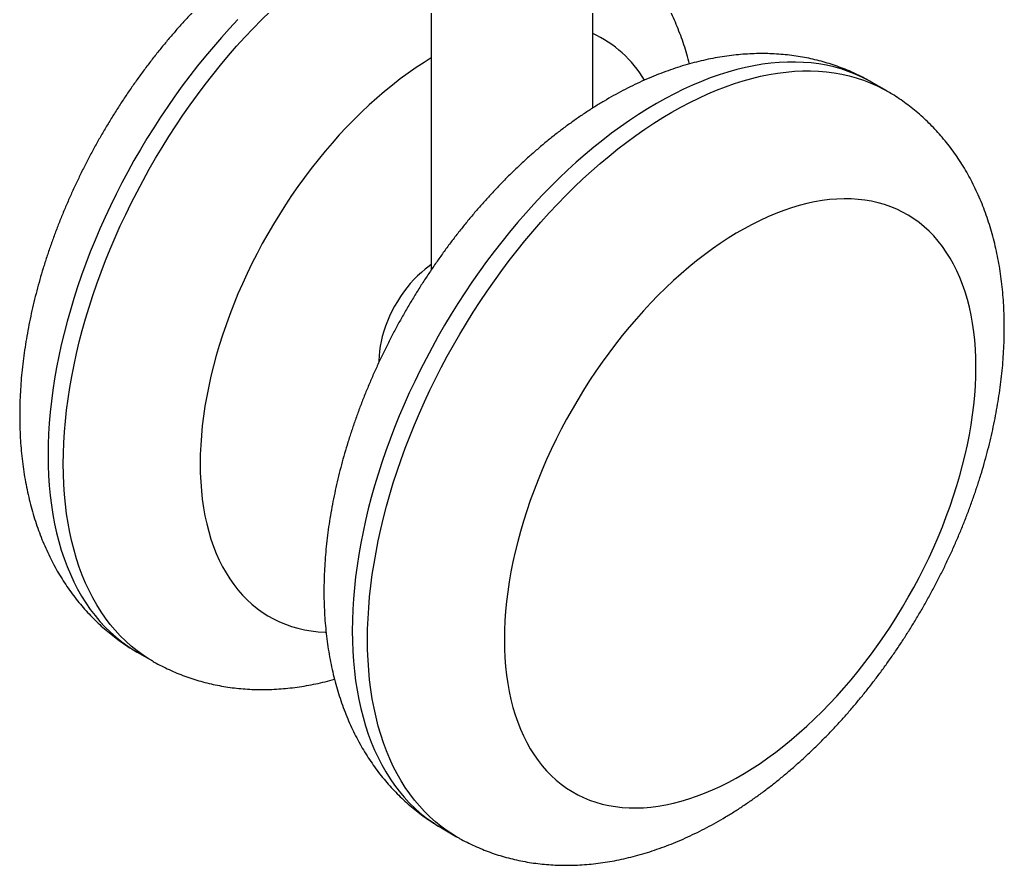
# Model space of a CAD drawing. Header units: millimetres. Extents: x 26 to 221, y 89 to 273.
# Drawn here: x 151.312 to 153.927, y 179.54 to 181.784 of the extents above; entities that cross this region are included whole.
import ezdxf

# ---------------------------------------------------------------- set-up
doc = ezdxf.new("R2010")
doc.units = ezdxf.units.MM

msp = doc.modelspace()

# ---------------------------------------------------------------- linework, layer by layer
at = {"color": 7, "linetype": 'Continuous', "lineweight": 25}
for p, q in [((152.405479, 183.071676), (152.405479, 181.120565)), ((152.83405, 181.54952), (152.83405, 182.926026)), ((153.615411, 181.59499), (153.575005, 181.618316)), ((152.266211, 180.879299), (152.266255, 180.875113)), ((151.624118, 180.105294), (151.664524, 180.081968)), ((152.43224, 179.638775), (152.472646, 179.615449))]:
    msp.add_line(p, q, dxfattribs=at)
at = {"color": 8, "linetype": 'Continuous', "lineweight": 25, "flags": 128}
for points in [[(151.427784, 180.605219), (151.428139, 180.633078), (151.429204, 180.661322), (151.430977, 180.689926), (151.433457, 180.718865), (151.436641, 180.748115), (151.440528, 180.777648), (151.445113, 180.80744), (151.450393, 180.837465), (151.456363, 180.867694), (151.463018, 180.898104), (151.470351, 180.928665), (151.478357, 180.959353), (151.487028, 180.990139), (151.496357, 181.020996), (151.506336, 181.051898), (151.516955, 181.082818), (151.528206, 181.113728), (151.540078, 181.144601), (151.552562, 181.17541), (151.565645, 181.206128), (151.579318, 181.236728), (151.593567, 181.267183), (151.60838, 181.297467), (151.623745, 181.327552), (151.639647, 181.357412), (151.656073, 181.387022), (151.673008, 181.416354), (151.690438, 181.445384), (151.708347, 181.474086), (151.726719, 181.502434), (151.745538, 181.530404), (151.764788, 181.557972), (151.784452, 181.585112), (151.804512, 181.611801), (151.824951, 181.638016), (151.845751, 181.663733), (151.866894, 181.688931), (151.888361, 181.713586), (151.910134, 181.737678), (151.932192, 181.761185), (151.954517, 181.784086), (151.977089, 181.806361)], [(151.891786, 181.784511), (151.869727, 181.761004), (151.847955, 181.736912), (151.826488, 181.712257), (151.805345, 181.687059), (151.784545, 181.661342), (151.764106, 181.635127), (151.744046, 181.608438), (151.724382, 181.581298), (151.705132, 181.55373), (151.686313, 181.52576), (151.66794, 181.497412), (151.650032, 181.46871), (151.632602, 181.43968), (151.615667, 181.410348), (151.599241, 181.380738), (151.583339, 181.350878), (151.567974, 181.320793), (151.553161, 181.290509), (151.538912, 181.260054), (151.525239, 181.229454), (151.512156, 181.198736), (151.499672, 181.167927), (151.4878, 181.137054), (151.476549, 181.106144), (151.46593, 181.075224), (151.455951, 181.044322), (151.446622, 181.013464), (151.437951, 180.982678), (151.429945, 180.951991), (151.422612, 180.92143), (151.415957, 180.89102), (151.409987, 180.86079), (151.404707, 180.830766), (151.400122, 180.800974), (151.396235, 180.771441), (151.39305, 180.742191), (151.390571, 180.713252), (151.388798, 180.684647), (151.387733, 180.656404), (151.387378, 180.628545)], [(152.405479, 181.68278), (152.386013, 181.670753), (152.364905, 181.656919), (152.343858, 181.642297), (152.322896, 181.626905), (152.302041, 181.610759), (152.281318, 181.593878), (152.260752, 181.576282), (152.240364, 181.557991), (152.220178, 181.539025), (152.200219, 181.519406), (152.180507, 181.499156), (152.161066, 181.478299), (152.141917, 181.456858), (152.123084, 181.434858), (152.104587, 181.412324), (152.086447, 181.389282), (152.068685, 181.365757), (152.051321, 181.341777), (152.034375, 181.31737), (152.017867, 181.292562), (152.001815, 181.267383), (151.986238, 181.24186), (151.971153, 181.216024), (151.956577, 181.189903), (151.942528, 181.163528), (151.929021, 181.136928), (151.916071, 181.110134), (151.903694, 181.083177), (151.891904, 181.056086), (151.880713, 181.028894), (151.870135, 181.001631), (151.860182, 180.974328), (151.850866, 180.947016), (151.842196, 180.919727), (151.834182, 180.892492), (151.826835, 180.865341), (151.820162, 180.838306), (151.81417, 180.811418), (151.808868, 180.784707), (151.80426, 180.758204), (151.800352, 180.731939), (151.797148, 180.705941), (151.794653, 180.680242), (151.792868, 180.654869), (151.791797, 180.629852), (151.791439, 180.605219)], [(153.575005, 181.618316), (153.566521, 181.62307), (153.549091, 181.631976), (153.531182, 181.640001), (153.51281, 181.647137), (153.493991, 181.653379), (153.474741, 181.658721), (153.455077, 181.663157), (153.435017, 181.666685), (153.414578, 181.669302), (153.393777, 181.671004), (153.372635, 181.67179), (153.351168, 181.67166), (153.329395, 181.670614), (153.307337, 181.668653), (153.285012, 181.665778), (153.26244, 181.661992), (153.23964, 181.657299), (153.216633, 181.651702), (153.193439, 181.645206), (153.170078, 181.637817), (153.146571, 181.629542), (153.122939, 181.620387), (153.099202, 181.610362), (153.07538, 181.599474), (153.051496, 181.587733), (153.02757, 181.57515), (153.003622, 181.561735), (152.979675, 181.547501), (152.955749, 181.532459), (152.931864, 181.516624), (152.908043, 181.500008), (152.884306, 181.482627), (152.860673, 181.464496), (152.837167, 181.445631), (152.813806, 181.426048), (152.790612, 181.405765), (152.767605, 181.384799), (152.744805, 181.363168), (152.722233, 181.340893), (152.699908, 181.317992), (152.677849, 181.294485), (152.656077, 181.270393), (152.63461, 181.245738), (152.613467, 181.22054), (152.592667, 181.194823), (152.572228, 181.168608), (152.552168, 181.141919), (152.532504, 181.114779), (152.513254, 181.087211), (152.494435, 181.059241), (152.476062, 181.030893), (152.458154, 181.002191), (152.440724, 180.973161), (152.423789, 180.943829), (152.407363, 180.914219), (152.391461, 180.884359), (152.376096, 180.854274), (152.361283, 180.82399), (152.347034, 180.793535), (152.333361, 180.762935), (152.320278, 180.732217), (152.307794, 180.701408), (152.295922, 180.670535), (152.284671, 180.639625), (152.274052, 180.608705), (152.264073, 180.577803), (152.254744, 180.546946), (152.246073, 180.51616), (152.238067, 180.485472), (152.230734, 180.454911), (152.224079, 180.424501), (152.218109, 180.394272), (152.212829, 180.364247), (152.208244, 180.334455), (152.204357, 180.304922), (152.201173, 180.275672), (152.198693, 180.246733), (152.19692, 180.218129), (152.195855, 180.189885), (152.1955, 180.162027), (152.195855, 180.134578), (152.19692, 180.107563), (152.198693, 180.081006), (152.201173, 180.05493), (152.204357, 180.029357), (152.208244, 180.004311), (152.212829, 179.979813), (152.218109, 179.955885), (152.224079, 179.932548), (152.230734, 179.909822), (152.238067, 179.887727), (152.246073, 179.866283), (152.254744, 179.845509), (152.264073, 179.825422), (152.274052, 179.806041), (152.284671, 179.787382), (152.295922, 179.769462), (152.307794, 179.752296), (152.320278, 179.735901), (152.333361, 179.720289), (152.347034, 179.705475), (152.361283, 179.691471), (152.376096, 179.678291), (152.391461, 179.665945), (152.407363, 179.654445), (152.423789, 179.643801), (152.43224, 179.638775)], [(152.472627, 179.615461), (152.464195, 179.620475), (152.447769, 179.631119), (152.431867, 179.642619), (152.416502, 179.654965), (152.401689, 179.668145), (152.38744, 179.682149), (152.373768, 179.696963), (152.360684, 179.712575), (152.3482, 179.72897), (152.336328, 179.746136), (152.325077, 179.764056), (152.314458, 179.782715), (152.304479, 179.802096), (152.29515, 179.822183), (152.286479, 179.842957), (152.278473, 179.864401), (152.27114, 179.886496), (152.264485, 179.909222), (152.258515, 179.932559), (152.253235, 179.956487), (152.24865, 179.980985), (152.244763, 180.006031), (152.241579, 180.031604), (152.239099, 180.05768), (152.237326, 180.084237), (152.236261, 180.111252), (152.235906, 180.138701), (152.236261, 180.166559), (152.237326, 180.194803), (152.239099, 180.223407), (152.241579, 180.252346), (152.244763, 180.281596), (152.24865, 180.311129), (152.253235, 180.340921), (152.258515, 180.370946), (152.264485, 180.401176), (152.27114, 180.431585), (152.278473, 180.462146), (152.286479, 180.492834), (152.29515, 180.52362), (152.304479, 180.554477), (152.314458, 180.58538), (152.325077, 180.616299), (152.336328, 180.647209), (152.3482, 180.678082), (152.360684, 180.708891), (152.373768, 180.739609), (152.38744, 180.770209), (152.401689, 180.800664), (152.416502, 180.830948), (152.431867, 180.861033), (152.447769, 180.890893), (152.464195, 180.920503), (152.48113, 180.949835), (152.49856, 180.978865), (152.516469, 181.007567), (152.534841, 181.035915), (152.55366, 181.063886), (152.57291, 181.091453), (152.592574, 181.118593), (152.612634, 181.145282), (152.633073, 181.171497), (152.653873, 181.197214), (152.675016, 181.222412), (152.696483, 181.247067), (152.718256, 181.271159), (152.740314, 181.294666), (152.762639, 181.317567), (152.785211, 181.339843), (152.808011, 181.361473), (152.831018, 181.382439), (152.854212, 181.402722), (152.877573, 181.422305), (152.90108, 181.44117), (152.924712, 181.459301), (152.948449, 181.476682), (152.972271, 181.493298), (152.996155, 181.509133), (153.020081, 181.524175), (153.044029, 181.538409), (153.067976, 181.551824), (153.091902, 181.564407), (153.115786, 181.576148), (153.139608, 181.587036), (153.163345, 181.597061), (153.186977, 181.606216), (153.210484, 181.614491), (153.233845, 181.62188), (153.257039, 181.628376), (153.280046, 181.633973), (153.302846, 181.638666), (153.325418, 181.642452), (153.347743, 181.645327), (153.369801, 181.647288), (153.391574, 181.648334), (153.413041, 181.648464), (153.434184, 181.647678), (153.454984, 181.645976), (153.475423, 181.64336), (153.495483, 181.639831), (153.515147, 181.635395), (153.534397, 181.630053), (153.553216, 181.623811), (153.571588, 181.616675), (153.589497, 181.60865), (153.606927, 181.599744), (153.615419, 181.594985)], [(151.387378, 180.628545), (151.387733, 180.601097), (151.388798, 180.574082), (151.390571, 180.547525), (151.39305, 180.521449), (151.396235, 180.495876), (151.400122, 180.47083), (151.404707, 180.446332), (151.409987, 180.422404), (151.415957, 180.399067), (151.422612, 180.376341), (151.429945, 180.354246), (151.437951, 180.332802), (151.446622, 180.312028), (151.455951, 180.291941), (151.46593, 180.27256), (151.476549, 180.253901), (151.4878, 180.235981), (151.499672, 180.218815), (151.512156, 180.202419), (151.525239, 180.186808), (151.538912, 180.171994), (151.553161, 180.15799), (151.567974, 180.14481), (151.583339, 180.132464), (151.599241, 180.120964), (151.615667, 180.11032), (151.624118, 180.105294)], [(151.664516, 180.081973), (151.656073, 180.086994), (151.639647, 180.097638), (151.623745, 180.109138), (151.60838, 180.121484), (151.593567, 180.134664), (151.579318, 180.148668), (151.565645, 180.163482), (151.552562, 180.179093), (151.540078, 180.195489), (151.528206, 180.212655), (151.516955, 180.230575), (151.506336, 180.249234), (151.496357, 180.268615), (151.487028, 180.288702), (151.478357, 180.309476), (151.470351, 180.33092), (151.463018, 180.353015), (151.456363, 180.375741), (151.450393, 180.399078), (151.445113, 180.423006), (151.440528, 180.447504), (151.436641, 180.47255), (151.433457, 180.498123), (151.430977, 180.524199), (151.429204, 180.550756), (151.428139, 180.577771), (151.427784, 180.605219)], [(151.791439, 180.605219), (151.791797, 180.581), (151.792868, 180.55722), (151.794653, 180.533907), (151.797148, 180.511089), (151.800352, 180.48879), (151.80426, 180.467037), (151.808868, 180.445854), (151.81417, 180.425265), (151.820162, 180.405295), (151.826835, 180.385964), (151.834182, 180.367297), (151.842196, 180.349314), (151.850866, 180.332035), (151.860182, 180.31548), (151.870135, 180.299669), (151.880713, 180.284618), (151.891904, 180.270347), (151.903694, 180.256869), (151.916071, 180.244202), (151.929021, 180.232359), (151.942528, 180.221354), (151.956577, 180.2112), (151.971153, 180.201908), (151.986238, 180.193488), (152.001815, 180.185951), (152.017867, 180.179305), (152.034375, 180.173557), (152.051321, 180.168714), (152.068685, 180.164782), (152.086447, 180.161765), (152.104587, 180.159667), (152.123084, 180.15849), (152.125777, 180.158396)]]:
    msp.add_lwpolyline(points, dxfattribs=at)
at = {"color": 7, "linetype": 'Continuous', "lineweight": 25, "flags": 128}
for points in [[(153.852151, 180.861805), (153.851793, 180.886025), (153.850722, 180.909805), (153.848937, 180.933117), (153.846442, 180.955936), (153.843238, 180.978234), (153.83933, 180.999987), (153.834722, 181.02117), (153.82942, 181.041759), (153.823428, 181.06173), (153.816755, 181.08106), (153.809408, 181.099727), (153.801394, 181.117711), (153.792724, 181.13499), (153.783407, 181.151544), (153.773455, 181.167356), (153.762877, 181.182406), (153.751686, 181.196678), (153.739896, 181.210155), (153.727519, 181.222822), (153.714569, 181.234665), (153.701062, 181.24567), (153.687013, 181.255825), (153.672437, 181.265117), (153.657352, 181.273536), (153.641775, 181.281073), (153.625723, 181.28772), (153.609215, 181.293467), (153.592269, 181.29831), (153.574905, 181.302242), (153.557143, 181.305259), (153.539003, 181.307357), (153.520506, 181.308535), (153.501672, 181.30879), (153.482524, 181.308123), (153.463083, 181.306534), (153.443371, 181.304025), (153.423411, 181.300598), (153.403226, 181.296259), (153.382838, 181.291011), (153.362271, 181.284861), (153.341549, 181.277816), (153.320694, 181.269884), (153.299732, 181.261073), (153.278685, 181.251394), (153.257577, 181.240859), (153.236434, 181.229478), (153.215278, 181.217265), (153.194135, 181.204234), (153.173027, 181.1904), (153.15198, 181.175778), (153.131018, 181.160386), (153.110163, 181.14424), (153.089441, 181.127359), (153.068874, 181.109763), (153.048486, 181.091472), (153.028301, 181.072506), (153.008341, 181.052887), (152.988629, 181.032637), (152.969188, 181.01178), (152.95004, 180.990339), (152.931206, 180.968339), (152.912709, 180.945805), (152.894569, 180.922763), (152.876807, 180.899238), (152.859443, 180.875258), (152.842497, 180.850851), (152.825989, 180.826043), (152.809937, 180.800864), (152.79436, 180.775341), (152.779275, 180.749505), (152.764699, 180.723384), (152.75065, 180.697009), (152.737143, 180.670409), (152.724193, 180.643615), (152.711816, 180.616658), (152.700026, 180.589567), (152.688835, 180.562375), (152.678257, 180.535112), (152.668304, 180.507809), (152.658988, 180.480497), (152.650318, 180.453208), (152.642304, 180.425973), (152.634957, 180.398822), (152.628284, 180.371788), (152.622292, 180.344899), (152.61699, 180.318188), (152.612382, 180.291685), (152.608474, 180.26542), (152.60527, 180.239422), (152.602775, 180.213723), (152.60099, 180.18835), (152.599919, 180.163333), (152.599561, 180.138701), (152.599919, 180.114481), (152.60099, 180.090701), (152.602775, 180.067388), (152.60527, 180.04457), (152.608474, 180.022271), (152.612382, 180.000518), (152.61699, 179.979335), (152.622292, 179.958746), (152.628284, 179.938776), (152.634957, 179.919446), (152.642304, 179.900778), (152.650318, 179.882795), (152.658988, 179.865516), (152.668304, 179.848961), (152.678257, 179.83315), (152.688835, 179.8181), (152.700026, 179.803828), (152.711816, 179.79035), (152.724193, 179.777683), (152.737143, 179.76584), (152.75065, 179.754835), (152.764699, 179.744681), (152.779275, 179.735389), (152.79436, 179.726969), (152.809937, 179.719432), (152.825989, 179.712786), (152.842497, 179.707038), (152.859443, 179.702196), (152.876807, 179.698264), (152.894569, 179.695247), (152.912709, 179.693148), (152.931206, 179.691971), (152.95004, 179.691715), (152.969188, 179.692383), (152.988629, 179.693972), (153.008341, 179.696481), (153.028301, 179.699907), (153.048486, 179.704247), (153.068874, 179.709494), (153.089441, 179.715644), (153.110163, 179.722689), (153.131018, 179.730622), (153.15198, 179.739432), (153.173027, 179.749111), (153.194135, 179.759647), (153.215278, 179.771028), (153.236434, 179.78324), (153.257577, 179.796271), (153.278685, 179.810106), (153.299732, 179.824727), (153.320694, 179.84012), (153.341549, 179.856266), (153.362271, 179.873146), (153.382838, 179.890742), (153.403226, 179.909034), (153.423411, 179.928), (153.443371, 179.947619), (153.463083, 179.967868), (153.482524, 179.988726), (153.501672, 180.010166), (153.520506, 180.032166), (153.539003, 180.0547), (153.557143, 180.077743), (153.574905, 180.101267), (153.592269, 180.125247), (153.609215, 180.149655), (153.625723, 180.174462), (153.641775, 180.199642), (153.657352, 180.225164), (153.672437, 180.251001), (153.687013, 180.277121), (153.701062, 180.303497), (153.714569, 180.330096), (153.727519, 180.35689), (153.739896, 180.383848), (153.751686, 180.410938), (153.762877, 180.43813), (153.773455, 180.465394), (153.783407, 180.492697), (153.792724, 180.520008), (153.801394, 180.547297), (153.809408, 180.574532), (153.816755, 180.601683), (153.823428, 180.628718), (153.82942, 180.655606), (153.834722, 180.682317), (153.83933, 180.70882), (153.843238, 180.735086), (153.846442, 180.761083), (153.848937, 180.786783), (153.850722, 180.812156), (153.851793, 180.837172), (153.852151, 180.861805)], [(152.405479, 181.134097), (152.39947, 181.129925), (152.389136, 181.122091), (152.378938, 181.113516), (152.368925, 181.104242), (152.359145, 181.094313), (152.349644, 181.083776), (152.340467, 181.072681), (152.331659, 181.061082), (152.323261, 181.049033), (152.315313, 181.036592), (152.307853, 181.023819), (152.300917, 181.010773), (152.294537, 180.997518), (152.288745, 180.984117), (152.283567, 180.970633), (152.279029, 180.95713), (152.275151, 180.943674), (152.271953, 180.930327), (152.26945, 180.917154), (152.267653, 180.904218), (152.266572, 180.891579), (152.266211, 180.879299)]]:
    msp.add_lwpolyline(points, dxfattribs=at)
at = {"color": 8, "linetype": 'Continuous', "lineweight": 25}
msp.add_arc((152.703291, 181.463139), 0.312906, 30.882921, 65.298825, dxfattribs=at)
at = {"color": 7, "linetype": 'Continuous', "lineweight": 25}
for points, knots in [([(152.405479, 182.157001), (152.404664, 182.156928), (152.395679, 182.156123), (152.378463, 182.153751), (152.353784, 182.149819), (152.328946, 182.144895), (152.30397, 182.139094), (152.278878, 182.132384), (152.253695, 182.124776), (152.22845, 182.116272), (152.20317, 182.10688), (152.177883, 182.096609), (152.152621, 182.085471), (152.127411, 182.073482), (152.102283, 182.060657), (152.077264, 182.047015), (152.052382, 182.032576), (152.02766, 182.01736), (152.003125, 182.00139), (151.978797, 181.984687), (151.954699, 181.967275), (151.930848, 181.949174), (151.907261, 181.930408), (151.883954, 181.910996), (151.860941, 181.890959), (151.838236, 181.870319), (151.815852, 181.849094), (151.793802, 181.827306), (151.772098, 181.804972), (151.750752, 181.782114), (151.729775, 181.758749), (151.709178, 181.734897), (151.688973, 181.710576), (151.669171, 181.685806), (151.649783, 181.660604), (151.630819, 181.634989), (151.612291, 181.60898), (151.594209, 181.582595), (151.576584, 181.555853), (151.559427, 181.528772), (151.542748, 181.501371), (151.526559, 181.473667), (151.51087, 181.44568), (151.495692, 181.417429), (151.481036, 181.388933), (151.466911, 181.360209), (151.45333, 181.331277), (151.440302, 181.302154), (151.427837, 181.27286), (151.415946, 181.243412), (151.404639, 181.213829), (151.393928, 181.184129), (151.383821, 181.154331), (151.374331, 181.124452), (151.365467, 181.094511), (151.35724, 181.064527), (151.349661, 181.034519), (151.34274, 181.004504), (151.33649, 180.974503), (151.33092, 180.944534), (151.326043, 180.914619), (151.321869, 180.884778), (151.31841, 180.855032), (151.315677, 180.825405), (151.31368, 180.795919), (151.312459, 180.767151), (151.312084, 180.746389), (151.312066, 180.735389), (151.312063, 180.733512)], [0, 0, 0, 0, 0.00146077, 0.01610842, 0.03088299, 0.0457832, 0.06080584, 0.07594584, 0.09119633, 0.10654887, 0.12199371, 0.13752012, 0.15311675, 0.16877204, 0.18447457, 0.20021335, 0.21597814, 0.23175961, 0.24754949, 0.26333869, 0.27912129, 0.29489267, 0.31064915, 0.32638799, 0.3421072, 0.35780551, 0.37348222, 0.38913714, 0.40477053, 0.42038296, 0.43597533, 0.45154876, 0.46710455, 0.48264417, 0.49816923, 0.51368141, 0.52918247, 0.54467425, 0.56015863, 0.57563752, 0.59111286, 0.6065866, 0.62206073, 0.63753676, 0.65301649, 0.66850189, 0.68399496, 0.69949766, 0.71501193, 0.7305397, 0.74608285, 0.76164318, 0.77722246, 0.79282233, 0.80844432, 0.82408979, 0.83975991, 0.8554556, 0.87117748, 0.88692578, 0.9027003, 0.91850029, 0.93432435, 0.95017034, 0.96603529, 0.98191522, 0.99691447, 1, 1, 1, 1]), ([(153.091206, 181.666902), (153.090681, 181.669043), (153.088042, 181.679801), (153.082498, 181.698757), (153.074561, 181.723672), (153.065808, 181.747973), (153.056334, 181.771669), (153.046135, 181.794727), (153.035233, 181.817128), (153.023644, 181.838855), (153.011386, 181.859891), (152.998478, 181.880224), (152.984938, 181.899842), (152.970784, 181.918735), (152.956034, 181.936895), (152.940707, 181.954313), (152.92482, 181.970981), (152.908391, 181.986895), (152.891434, 182.002042), (152.873983, 182.016439), (152.855996, 182.029992), (152.842672, 182.039482), (152.835202, 182.044216), (152.83405, 182.044946)], [0, 0, 0, 0, 0.01371649, 0.06892824, 0.12375953, 0.17817757, 0.23215581, 0.28567471, 0.33872216, 0.39129345, 0.44339109, 0.49502421, 0.54620796, 0.59696276, 0.64731347, 0.69728865, 0.7469199, 0.79624119, 0.84528834, 0.89409861, 0.94271029, 0.99116244, 1, 1, 1, 1]), ([(153.575011, 181.618213), (153.573377, 181.619186), (153.565349, 181.623968), (153.550481, 181.631777), (153.530428, 181.641595), (153.50995, 181.65054), (153.48911, 181.658685), (153.467911, 181.666005), (153.446369, 181.6725), (153.424497, 181.678164), (153.402309, 181.682991), (153.379819, 181.686977), (153.357037, 181.690115), (153.333976, 181.6924), (153.310648, 181.693826), (153.287065, 181.694385), (153.263239, 181.694072), (153.239184, 181.692881), (153.214915, 181.690804), (153.190445, 181.687836), (153.165794, 181.683973), (153.14098, 181.67921), (153.116023, 181.673546), (153.090948, 181.666979), (153.065778, 181.659512), (153.040541, 181.651148), (153.015264, 181.641895), (152.989977, 181.631761), (152.964708, 181.620759), (152.939488, 181.608902), (152.914345, 181.596207), (152.889307, 181.582693), (152.864402, 181.568377), (152.839654, 181.553282), (152.815087, 181.537429), (152.790726, 181.520839), (152.76659, 181.503537), (152.742699, 181.485543), (152.71907, 181.46688), (152.695718, 181.447568), (152.672658, 181.427628), (152.649904, 181.407081), (152.627469, 181.385947), (152.605366, 181.364246), (152.583606, 181.341997), (152.562203, 181.31922), (152.541167, 181.295933), (152.52051, 181.272156), (152.500243, 181.247908), (152.480377, 181.223207), (152.460922, 181.198071), (152.441891, 181.17252), (152.423294, 181.146572), (152.405141, 181.120245), (152.387444, 181.093558), (152.370212, 181.066529), (152.353458, 181.039176), (152.337191, 181.011519), (152.321423, 180.983576), (152.306164, 180.955365), (152.291425, 180.926906), (152.277217, 180.898216), (152.263549, 180.869316), (152.250433, 180.840222), (152.237879, 180.810953), (152.225897, 180.781528), (152.214498, 180.751965), (152.203693, 180.722283), (152.19349, 180.692499), (152.183902, 180.662631), (152.174939, 180.632699), (152.166612, 180.602721), (152.15893, 180.572714), (152.151905, 180.5427), (152.145549, 180.512695), (152.139872, 180.48272), (152.134885, 180.452795), (152.1306, 180.422941), (152.127027, 180.393179), (152.124179, 180.363531), (152.122067, 180.334022), (152.1207, 180.304676), (152.120091, 180.27552), (152.120247, 180.246583), (152.121179, 180.217898), (152.122892, 180.189496), (152.125394, 180.16141), (152.128686, 180.133676), (152.132772, 180.106329), (152.137649, 180.079403), (152.143316, 180.052935), (152.149766, 180.026959), (152.15699, 180.001509), (152.164978, 179.976616), (152.173718, 179.952309), (152.183195, 179.928615), (152.193393, 179.905557), (152.204296, 179.883156), (152.215885, 179.861429), (152.228143, 179.840393), (152.241051, 179.82006), (152.254591, 179.800442), (152.268745, 179.781549), (152.283494, 179.763389), (152.298822, 179.745971), (152.314709, 179.729302), (152.331138, 179.713389), (152.348092, 179.698238), (152.365555, 179.683858), (152.383502, 179.670243), (152.401942, 179.657444), (152.418188, 179.646962), (152.428464, 179.641068), (152.432268, 179.638886)], [0, 0, 0, 0, 0.00208032, 0.010221484, 0.018359961, 0.026502001, 0.034654391, 0.042823874, 0.051017121, 0.059240697, 0.067501023, 0.075804324, 0.084156567, 0.092563391, 0.101030019, 0.109561163, 0.118160915, 0.126832637, 0.135578847, 0.144401108, 0.153299937, 0.162274738, 0.171323761, 0.180444117, 0.18963183, 0.198881949, 0.208188704, 0.217545701, 0.226946142, 0.236383057, 0.245849527, 0.255338878, 0.264844854, 0.274361735, 0.283884423, 0.293407527, 0.302927148, 0.312440395, 0.321944972, 0.331439133, 0.340921616, 0.350391586, 0.359848574, 0.369292425, 0.378723245, 0.388141362, 0.397547282, 0.406941662, 0.416325275, 0.425698996, 0.435063773, 0.444420618, 0.453770592, 0.463114793, 0.472454348, 0.481790409, 0.491124143, 0.500456732, 0.509789365, 0.519123019, 0.528458713, 0.537797645, 0.54714101, 0.556489997, 0.565845783, 0.575209529, 0.58458237, 0.593965412, 0.603359716, 0.612766286, 0.622186057, 0.631619869, 0.641068447, 0.650532371, 0.660012045, 0.669507651, 0.679019108, 0.688546018, 0.698087608, 0.707642664, 0.717209468, 0.726785728, 0.736368517, 0.745953667, 0.755535758, 0.76510946, 0.774668741, 0.784206947, 0.793716923, 0.803191188, 0.812622148, 0.822002348, 0.831324723, 0.840582861, 0.84977122, 0.858885321, 0.867921864, 0.876878803, 0.885755345, 0.89455191, 0.903270043, 0.911912302, 0.920482133, 0.928983733, 0.937421928, 0.945802049, 0.954129834, 0.962411333, 0.970652834, 0.978860803, 0.987041837, 0.995202621, 1, 1, 1, 1]), ([(153.927466, 180.966772), (153.927443, 180.972066), (153.927377, 180.986999), (153.926663, 181.011386), (153.925081, 181.039829), (153.922702, 181.067966), (153.919534, 181.095757), (153.915573, 181.123168), (153.91082, 181.150162), (153.905277, 181.176705), (153.89895, 181.20276), (153.891847, 181.228295), (153.883977, 181.253277), (153.875354, 181.277678), (153.865992, 181.30147), (153.855906, 181.324629), (153.845113, 181.347135), (153.833631, 181.368969), (153.821477, 181.390115), (153.80867, 181.410559), (153.795228, 181.43029), (153.781169, 181.449297), (153.766512, 181.467573), (153.751274, 181.485107), (153.735474, 181.501894), (153.719128, 181.517927), (153.702256, 181.533198), (153.684872, 181.5477), (153.667, 181.561435), (153.648636, 181.574364), (153.631454, 181.585573), (153.620191, 181.592115), (153.615381, 181.594908)], [0, 0, 0, 0, 0.02016511, 0.05687504, 0.09358935, 0.13025225, 0.16683849, 0.2033209, 0.23967094, 0.2758595, 0.31185785, 0.34763861, 0.38317671, 0.41845036, 0.45344169, 0.48813732, 0.52252863, 0.55661185, 0.59038787, 0.62386197, 0.65704336, 0.68994477, 0.72258187, 0.75497281, 0.78713776, 0.8190985, 0.85087805, 0.88250041, 0.91399027, 0.94537284, 0.97667374, 1, 1, 1, 1]), ([(152.472672, 179.615561), (152.475312, 179.614006), (152.484363, 179.608674), (152.500293, 179.600391), (152.520415, 179.590712), (152.54095, 179.581892), (152.561847, 179.573876), (152.583102, 179.566685), (152.604696, 179.56032), (152.626618, 179.554787), (152.648854, 179.550092), (152.671392, 179.546239), (152.694218, 179.543234), (152.717322, 179.541084), (152.740691, 179.539794), (152.764313, 179.539371), (152.788175, 179.539821), (152.812265, 179.541152), (152.836567, 179.543368), (152.861066, 179.546476), (152.885744, 179.55048), (152.910582, 179.555385), (152.935559, 179.561191), (152.960651, 179.567899), (152.985833, 179.575508), (153.011079, 179.584012), (153.036359, 179.593404), (153.061645, 179.603675), (153.086908, 179.614812), (153.112118, 179.626802), (153.137246, 179.639627), (153.162265, 179.653268), (153.187147, 179.667708), (153.211869, 179.682923), (153.236404, 179.698894), (153.260732, 179.715597), (153.28483, 179.733009), (153.308681, 179.751109), (153.332268, 179.769876), (153.355575, 179.789288), (153.378588, 179.809325), (153.401293, 179.829965), (153.423677, 179.85119), (153.445726, 179.872978), (153.46743, 179.895311), (153.488777, 179.91817), (153.509754, 179.941535), (153.530351, 179.965387), (153.550556, 179.989708), (153.570358, 180.014478), (153.589746, 180.03968), (153.60871, 180.065295), (153.627238, 180.091304), (153.64532, 180.117689), (153.662945, 180.144431), (153.680102, 180.171512), (153.696781, 180.198913), (153.71297, 180.226617), (153.728659, 180.254603), (153.743837, 180.282855), (153.758493, 180.311351), (153.772617, 180.340075), (153.786199, 180.369007), (153.799227, 180.39813), (153.811692, 180.427424), (153.823583, 180.456872), (153.83489, 180.486455), (153.845601, 180.516155), (153.855708, 180.545953), (153.865198, 180.575832), (153.874062, 180.605772), (153.882289, 180.635756), (153.889868, 180.665765), (153.896788, 180.69578), (153.903039, 180.725781), (153.908609, 180.755749), (153.913486, 180.785665), (153.91766, 180.815506), (153.921119, 180.845251), (153.923852, 180.874879), (153.925849, 180.904364), (153.92707, 180.933133), (153.927445, 180.953895), (153.927463, 180.964895), (153.927466, 180.966772)], [0, 0, 0, 0, 0.00453299, 0.01554581, 0.02655596, 0.03757238, 0.04860423, 0.05966064, 0.07075059, 0.08188296, 0.09306639, 0.10430924, 0.11561954, 0.12700483, 0.13847208, 0.15002753, 0.16167658, 0.17342361, 0.18527182, 0.19722313, 0.209278, 0.22143538, 0.23369266, 0.24604568, 0.25848886, 0.27101531, 0.28361706, 0.29628537, 0.30901098, 0.32178444, 0.33459645, 0.34743803, 0.36030084, 0.37317727, 0.38606054, 0.39894327, 0.41182061, 0.42468879, 0.43754482, 0.45038646, 0.46321208, 0.47602064, 0.48881158, 0.50158475, 0.51434034, 0.52707884, 0.53980097, 0.55250763, 0.56519992, 0.57787901, 0.59054621, 0.60320291, 0.61585054, 0.6284906, 0.64112461, 0.65375414, 0.66638078, 0.67900612, 0.69163177, 0.70425898, 0.7168892, 0.72952405, 0.74216515, 0.75481411, 0.76747252, 0.78014194, 0.7928239, 0.80551989, 0.81823134, 0.83095959, 0.84370588, 0.85647133, 0.8692569, 0.88206333, 0.89489112, 0.90774048, 0.92061123, 0.93350275, 0.94641392, 0.95934298, 0.97228751, 0.98524427, 0.99748245, 1, 1, 1, 1]), ([(151.312063, 180.733512), (151.312086, 180.728218), (151.312152, 180.713285), (151.312866, 180.688897), (151.314447, 180.660455), (151.316827, 180.632318), (151.319994, 180.604526), (151.323956, 180.577116), (151.328709, 180.550121), (151.334252, 180.523579), (151.340579, 180.497524), (151.347682, 180.471989), (151.355552, 180.447007), (151.364174, 180.422606), (151.373537, 180.398814), (151.383623, 180.375654), (151.394416, 180.353149), (151.405898, 180.331315), (151.418052, 180.310169), (151.430859, 180.289725), (151.444301, 180.269994), (151.45836, 180.250986), (151.473017, 180.232711), (151.488255, 180.215177), (151.504055, 180.198389), (151.520401, 180.182357), (151.537273, 180.167086), (151.554657, 180.152584), (151.572529, 180.138849), (151.590892, 180.12592), (151.608063, 180.114718), (151.619315, 180.108183), (151.624112, 180.105397)], [0, 0, 0, 0, 0.02016627, 0.05687832, 0.09359475, 0.13025976, 0.16684811, 0.20333263, 0.23968476, 0.27587541, 0.31187584, 0.34765865, 0.38319881, 0.41847449, 0.45346784, 0.48816547, 0.52255877, 0.55664395, 0.59042192, 0.62389795, 0.65708126, 0.68998456, 0.72262354, 0.75501635, 0.78718316, 0.81914574, 0.85092712, 0.8825513, 0.91404298, 0.94542737, 0.97673006, 1, 1, 1, 1]), ([(151.664554, 180.08205), (151.666176, 180.081084), (151.674192, 180.07631), (151.689048, 180.068507), (151.709101, 180.058689), (151.729579, 180.049744), (151.750418, 180.041599), (151.771618, 180.034279), (151.79316, 180.027784), (151.815032, 180.02212), (151.837219, 180.017292), (151.85971, 180.013307), (151.882492, 180.010168), (151.905553, 180.007883), (151.928881, 180.006458), (151.952464, 180.005899), (151.97629, 180.006211), (152.000345, 180.007403), (152.024614, 180.00948), (152.049083, 180.012448), (152.073735, 180.016308), (152.098548, 180.021084), (152.123449, 180.026686), (152.14003, 180.031149), (152.148323, 180.033382)], [0, 0, 0, 0, 0.01145069, 0.05658839, 0.10171119, 0.14685375, 0.19205369, 0.2373484, 0.28277487, 0.32836949, 0.37416787, 0.42020451, 0.46651251, 0.51312313, 0.56006533, 0.60736522, 0.6550455, 0.70312482, 0.75161712, 0.80053108, 0.84986956, 0.89962926, 0.94980047, 1, 1, 1, 1])]:
    msp.add_open_spline(points, degree=3, knots=knots, dxfattribs=at)

doc.saveas('drawing.dxf')
